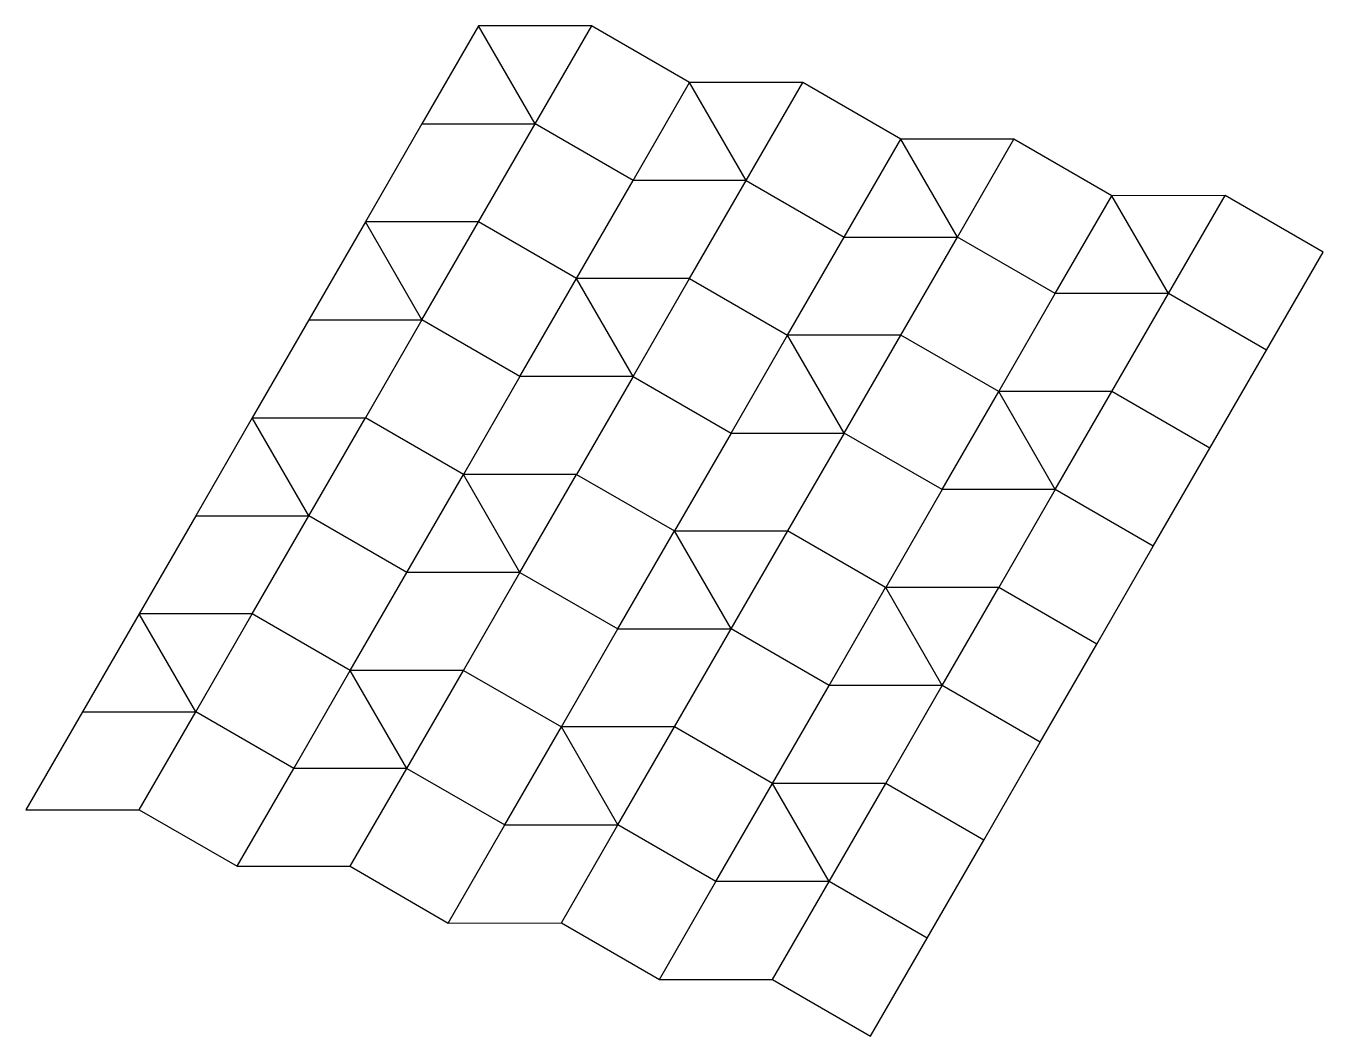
# Model space of a CAD drawing. Extents: x -40 to 75, y -89 to 0.
import ezdxf

# ---------------------------------------------------------------- set-up
doc = ezdxf.new("R2010")
doc.units = 0
for name, color, linetype in [('Mountain', 1, 'Continuous'), ('Outline', 3, 'Continuous'), ('Valley', 5, 'Continuous')]:
    doc.layers.add(name, color=color, linetype=linetype)

msp = doc.modelspace()

# ---------------------------------------------------------------- linework, layer by layer
at = {"layer": 'Mountain', "color": 1}
for p, q in [((5, -8.66), (0, 0)), ((13.65, -13.66), (18.65, -5)), ((23.65, -13.66), (28.65, -5)), ((-5, -8.66), (5, -8.66)), ((42.31, -18.66), (37.31, -10)), ((18.65, -22.32), (23.65, -13.66)), ((23.65, -13.66), (32.31, -18.66)), ((50.97, -23.66), (55.97, -15)), ((60.97, -23.66), (65.97, -14.99)), ((-5, -25.98), (0, -17.32)), ((27.31, -27.32), (32.31, -18.66)), ((32.31, -18.66), (42.31, -18.66)), ((18.65, -22.32), (8.65, -22.32)), ((13.65, -30.98), (8.65, -22.32)), ((18.65, -22.32), (27.31, -27.32)), ((55.97, -32.32), (60.97, -23.66)), ((69.63, -28.66), (60.97, -23.66)), ((-5.01, -25.98), (-10, -34.64)), ((3.65, -30.98), (-5.01, -25.98)), ((22.32, -35.98), (27.31, -27.32)), ((32.31, -35.98), (37.31, -27.32)), ((3.65, -30.98), (-1.34, -39.64)), ((13.65, -30.98), (3.65, -30.98)), ((55.97, -32.32), (45.97, -32.32)), ((50.97, -40.98), (45.97, -32.32)), ((64.63, -37.32), (55.97, -32.32)), ((-15, -43.3), (-20, -34.64)), ((-20, -34.64), (-10, -34.64)), ((-1.34, -39.64), (-10, -34.64)), ((32.31, -35.98), (27.31, -44.64)), ((40.97, -40.98), (32.31, -35.98)), ((-6.34, -48.3), (-1.34, -39.64)), ((3.66, -48.3), (8.66, -39.64)), ((40.97, -40.98), (35.98, -49.64)), ((50.97, -40.98), (40.97, -40.98)), ((-25, -43.3), (-15, -43.3)), ((22.32, -53.3), (17.32, -44.64)), ((17.32, -44.64), (27.32, -44.64)), ((35.97, -49.64), (27.31, -44.64)), ((-1.34, -56.96), (3.66, -48.3)), ((3.66, -48.3), (12.32, -53.3)), ((30.98, -58.3), (35.97, -49.64)), ((40.98, -58.3), (45.98, -49.64)), ((-25, -60.62), (-20, -51.96)), ((7.32, -61.96), (12.32, -53.3)), ((12.32, -53.3), (22.32, -53.3)), ((-1.34, -56.96), (-11.34, -56.96)), ((-6.34, -65.62), (-11.34, -56.96)), ((-1.34, -56.96), (7.32, -61.96)), ((35.98, -66.96), (40.98, -58.3)), ((49.64, -63.3), (40.98, -58.3)), ((-30, -69.28), (-25, -60.62)), ((-16.34, -65.62), (-25, -60.62)), ((2.32, -70.62), (7.32, -61.96)), ((12.32, -70.62), (17.32, -61.96)), ((-21.34, -74.28), (-16.34, -65.62)), ((-6.34, -65.62), (-16.34, -65.62)), ((35.98, -66.96), (25.98, -66.96)), ((30.98, -75.62), (25.98, -66.96)), ((44.64, -71.96), (35.98, -66.96)), ((7.32, -79.28), (12.32, -70.62)), ((20.98, -75.62), (12.32, -70.62)), ((15.98, -84.28), (20.98, -75.62)), ((30.98, -75.62), (20.98, -75.62))]:
    msp.add_line(p, q, dxfattribs=at)
at = {"layer": 'Outline', "color": 3}
msp.add_lwpolyline([(9.99, 0), (0, 0), (-5, -8.66), (-10, -17.32), (-15, -25.98), (-20, -34.64), (-25, -43.3), (-30, -51.96), (-35, -60.62), (-40, -69.28), (-30, -69.28), (-21.34, -74.28), (-11.34, -74.28), (-2.68, -79.29), (7.32, -79.28), (15.98, -84.28), (25.98, -84.28), (34.64, -89.28), (39.64, -80.62), (44.64, -71.96), (49.64, -63.3), (54.63, -54.64), (59.63, -45.98), (64.63, -37.32), (69.63, -28.66), (74.63, -20), (65.97, -14.99), (55.97, -15), (47.31, -10), (37.31, -10), (28.65, -5), (18.65, -5)], close=True, dxfattribs=at)
at = {"layer": 'Valley', "color": 5}
for p, q in [((5, -8.66), (10, 0)), ((23.65, -13.66), (18.65, -5)), ((0, -17.32), (5, -8.66)), ((13.65, -13.66), (4.99, -8.66)), ((32.31, -18.66), (37.31, -10)), ((42.31, -18.66), (47.31, -10)), ((8.65, -22.32), (13.65, -13.66)), ((23.65, -13.66), (13.65, -13.66)), ((60.97, -23.66), (55.97, -15)), ((0, -17.32), (-10, -17.32)), ((-5, -25.98), (-10, -17.32)), ((8.65, -22.32), (-0.01, -17.32)), ((37.31, -27.32), (42.31, -18.66)), ((50.97, -23.66), (42.31, -18.66)), ((3.65, -30.98), (8.65, -22.32)), ((13.65, -30.98), (18.65, -22.32)), ((45.97, -32.32), (50.97, -23.66)), ((60.97, -23.66), (50.97, -23.66)), ((-15, -25.98), (-5, -25.98)), ((37.31, -27.32), (27.31, -27.32)), ((32.31, -35.98), (27.31, -27.32)), ((45.97, -32.32), (37.31, -27.32)), ((13.66, -30.98), (8.66, -39.64)), ((13.66, -30.98), (22.32, -35.98)), ((40.97, -40.98), (45.97, -32.32)), ((50.97, -40.98), (55.97, -32.32)), ((-15, -43.3), (-10, -34.64)), ((22.31, -35.98), (17.32, -44.64)), ((22.31, -35.98), (32.31, -35.98)), ((8.66, -39.64), (-1.34, -39.64)), ((3.66, -48.3), (-1.34, -39.64)), ((8.66, -39.64), (17.32, -44.64)), ((50.97, -40.98), (45.97, -49.64)), ((59.63, -45.98), (50.97, -40.98)), ((-20, -51.96), (-15, -43.3)), ((-6.34, -48.3), (-15, -43.3)), ((12.32, -53.3), (17.32, -44.64)), ((22.32, -53.3), (27.32, -44.64)), ((-11.34, -56.96), (-6.34, -48.3)), ((3.66, -48.3), (-6.34, -48.3)), ((45.98, -49.64), (35.98, -49.64)), ((40.98, -58.3), (35.98, -49.64)), ((54.63, -54.64), (45.97, -49.64)), ((-20, -51.96), (-30, -51.96)), ((-25, -60.62), (-30, -51.96)), ((-11.34, -56.96), (-20, -51.96)), ((17.32, -61.96), (22.32, -53.3)), ((30.98, -58.3), (22.32, -53.3)), ((-16.34, -65.62), (-11.34, -56.96)), ((-6.34, -65.62), (-1.34, -56.96)), ((25.98, -66.96), (30.98, -58.3)), ((40.98, -58.3), (30.98, -58.3)), ((-35, -60.62), (-25, -60.62)), ((17.32, -61.96), (7.32, -61.96)), ((12.32, -70.62), (7.32, -61.96)), ((25.98, -66.96), (17.32, -61.96)), ((-11.34, -74.28), (-6.34, -65.62)), ((-6.34, -65.62), (2.32, -70.62)), ((20.98, -75.62), (25.98, -66.96)), ((30.98, -75.62), (35.98, -66.96)), ((-2.68, -79.29), (2.32, -70.62)), ((2.32, -70.62), (12.32, -70.62)), ((25.98, -84.28), (30.98, -75.62)), ((39.64, -80.62), (30.98, -75.62))]:
    msp.add_line(p, q, dxfattribs=at)

doc.saveas('drawing.dxf')
